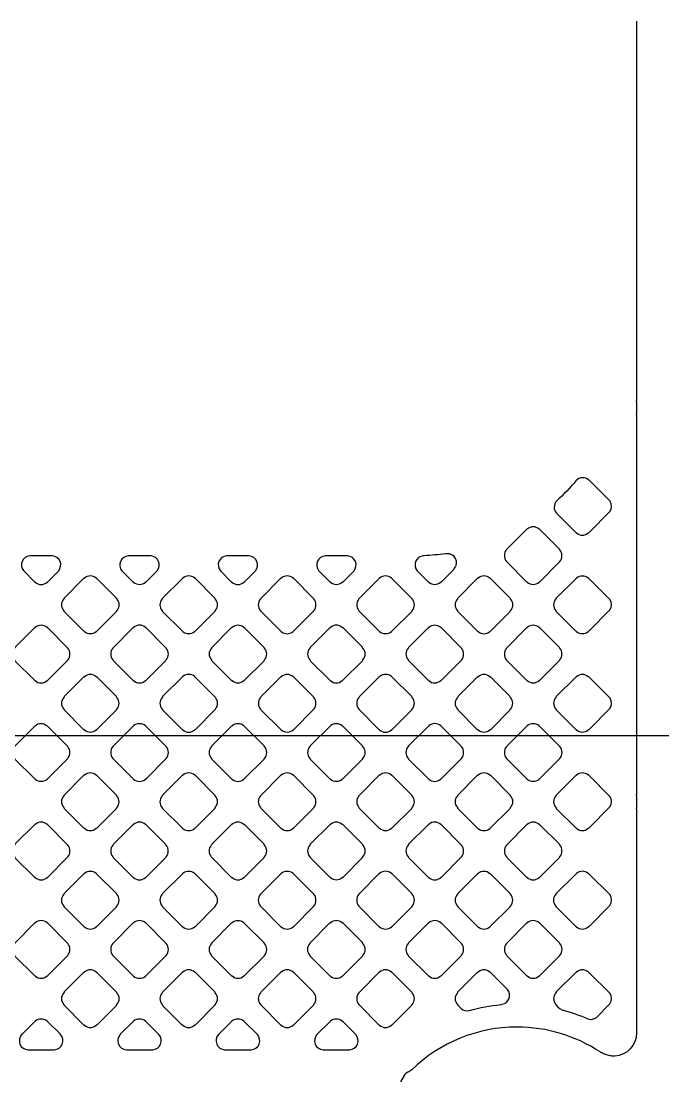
# Model space of a CAD drawing. Header units: millimetres. Extents: x 3440 to 3572, y 2 to 96.
# Drawn here: x 3489.8 to 3491.206, y 50.828 to 53.137 of the extents above; entities that cross this region are included whole.
import ezdxf

# ---------------------------------------------------------------- set-up
doc = ezdxf.new("R2010")
doc.units = ezdxf.units.MM
doc.header["$LTSCALE"] = 23.1
doc.layers.add('gbr-dxf', color=7, linetype='CONTINUOUS')
doc.layers.add('備註', color=1, linetype='CONTINUOUS')

msp = doc.modelspace()

# ---------------------------------------------------------------- linework, layer by layer
at = {"layer": 'gbr-dxf'}
for p, q in [((3491.1486, 53.1368), (3491.1486, 52.3054)), ((3491.1486, 52.3032), (3491.1486, 52.277)), ((3491.1486, 52.2748), (3491.1486, 51.4434)), ((3491.1486, 51.4411), (3491.1486, 51.4149))]:
    msp.add_line(p, q, dxfattribs=at)
at = {"layer": 'gbr-dxf', "linetype": 'Continuous'}
for points in [[(3490.973, 52.0594), (3490.973, 52.0594), (3491.0151, 52.0173, -0.099711), (3491.0168, 52.0163, 0.379214), (3491.0427, 52.0163, -0.096625), (3491.0444, 52.0173), (3491.0902, 52.063, 0.308159), (3491.0903, 52.0859), (3491.0445, 52.1317, -0.046635), (3491.0438, 52.1322, 0.405077), (3491.016, 52.131, -0.025509), (3491.0157, 52.1307, -0.033403), (3490.9737, 52.0866), (3490.9736, 52.0865, 0.39017)], [(3490.8638, 51.9539, -0.099713), (3490.8647, 51.9522), (3490.9073, 51.9096, -0.103498), (3490.9091, 51.9086, 0.379293), (3490.935, 51.9086, -0.096265), (3490.9367, 51.9096), (3490.9792, 51.9521, -0.095916), (3490.9802, 51.9538, 0.379731), (3490.9802, 51.9797, -0.087748), (3490.9793, 51.9812), (3490.9366, 52.0239, -0.10046), (3490.9349, 52.0249, 0.379289), (3490.9089, 52.0249, -0.095506), (3490.9073, 52.024), (3490.8647, 51.9814, -0.095296), (3490.8638, 51.9798, 0.379239)], [(3489.8056, 51.9338), (3489.8299, 51.9094, -0.083056), (3489.8313, 51.9085, 0.379731), (3489.8573, 51.9085, -0.09572), (3489.8589, 51.9095), (3489.8828, 51.9335, 0.604586), (3489.8689, 51.9662), (3489.8194, 51.9662, 0.594102)], [(3490.0214, 51.9334), (3490.0452, 51.9096, -0.103868), (3490.047, 51.9086, 0.379731), (3490.073, 51.9086, -0.096265), (3490.0746, 51.9096), (3490.0987, 51.9336, 0.592621), (3490.0852, 51.9662), (3490.0356, 51.9662, 0.610525)], [(3490.2371, 51.9332), (3490.2608, 51.9095, -0.091913), (3490.2623, 51.9085, 0.379731), (3490.2883, 51.9085, -0.09572), (3490.2899, 51.9095), (3490.3139, 51.9335, 0.604607), (3490.3, 51.9662), (3490.2505, 51.9662, 0.606518)], [(3490.452, 51.9339), (3490.4764, 51.9095, -0.095935), (3490.478, 51.9086, 0.379674), (3490.504, 51.9086, -0.096466), (3490.5056, 51.9096), (3490.5296, 51.9335, 0.595779), (3490.5162, 51.9662), (3490.4667, 51.9662, 0.599385)], [(3490.6682, 51.9334, -0.017987), (3490.6688, 51.9326), (3490.6918, 51.9096, -0.095628), (3490.6934, 51.9086, 0.379731), (3490.7194, 51.9086, -0.096265), (3490.7211, 51.9096), (3490.7479, 51.9365, -0.041352), (3490.7493, 51.9383, 0.678255), (3490.7328, 51.971, -0.045824), (3490.7303, 51.971, -0.026126), (3490.6829, 51.9666, -0.029256), (3490.6811, 51.9663, 0.611474)], [(3489.8939, 51.872, 0.379293), (3489.8939, 51.846, -0.091954), (3489.8948, 51.8445), (3489.9375, 51.8018, -0.096111), (3489.9392, 51.8008, 0.379289), (3489.9651, 51.8008, -0.095866), (3489.9668, 51.8018), (3490.0094, 51.8444, -0.095585), (3490.0104, 51.846, 0.379674), (3490.0104, 51.872, -0.096103), (3490.0094, 51.8736), (3489.9667, 51.9163, -0.092072), (3489.9651, 51.9173, 0.379289), (3489.9392, 51.9173, -0.095506), (3489.9375, 51.9163), (3489.8949, 51.8736, -0.095602)], [(3490.1095, 51.8719, 0.379293), (3490.1095, 51.846, -0.096625), (3490.1105, 51.8443), (3490.1529, 51.8019, -0.100151), (3490.1547, 51.8009, 0.379289), (3490.1806, 51.8009, -0.095866), (3490.1823, 51.8018), (3490.2248, 51.8444, -0.095935), (3490.2258, 51.8461, 0.379594), (3490.2258, 51.872, -0.092244), (3490.2248, 51.8736), (3490.1822, 51.9163, -0.087638), (3490.1807, 51.9172, 0.379289), (3490.1547, 51.9172, -0.095506), (3490.1531, 51.9162), (3490.1104, 51.8736, -0.095535)], [(3490.3249, 51.8461, -0.099534), (3490.3259, 51.8444), (3490.3685, 51.8018, -0.103498), (3490.3702, 51.8008, 0.379293), (3490.3962, 51.8008, -0.095956), (3490.3978, 51.8018), (3490.4404, 51.8444, -0.096332), (3490.4414, 51.846, 0.379289), (3490.4414, 51.8719, -0.103506), (3490.4404, 51.8737), (3490.3978, 51.9163, -0.099711), (3490.3961, 51.9173, 0.379293), (3490.3702, 51.9173, -0.095956), (3490.3685, 51.9163), (3490.3259, 51.8737, -0.096332), (3490.3249, 51.872, 0.379289)], [(3490.5405, 51.846, -0.087748), (3490.5415, 51.8445), (3490.5841, 51.8018, -0.091964), (3490.5857, 51.8009, 0.379731), (3490.6117, 51.8009, -0.096265), (3490.6133, 51.8019), (3490.6559, 51.8444, -0.095916), (3490.6568, 51.846, 0.379731), (3490.6568, 51.872, -0.100266), (3490.6558, 51.8737), (3490.6134, 51.9162, -0.096266), (3490.6117, 51.9172, 0.379731), (3490.5857, 51.9172, -0.09572), (3490.5841, 51.9162), (3490.5415, 51.8736, -0.095916), (3490.5405, 51.872, 0.379731)], [(3490.756, 51.846, -0.087274), (3490.7569, 51.8445), (3490.7997, 51.8017, -0.091437), (3490.8012, 51.8008, 0.379731), (3490.8272, 51.8008, -0.096265), (3490.8289, 51.8018), (3490.8715, 51.8444, -0.095916), (3490.8725, 51.8461, 0.379731), (3490.8725, 51.872, -0.083235), (3490.8716, 51.8734), (3490.8288, 51.9163, -0.095916), (3490.8272, 51.9172, 0.379731), (3490.8012, 51.9172, -0.095756), (3490.7996, 51.9163), (3490.7569, 51.8736, -0.095628), (3490.756, 51.872, 0.379731)], [(3490.9716, 51.846, -0.099534), (3490.9726, 51.8443), (3491.015, 51.8019, -0.103324), (3491.0168, 51.8009, 0.379293), (3491.0427, 51.8009, -0.096625), (3491.0444, 51.8019), (3491.0902, 51.8477, 0.299523), (3491.0904, 51.8701), (3491.0444, 51.9161, -0.100039), (3491.0427, 51.9171, 0.379674), (3491.0167, 51.9171, -0.096466), (3491.0151, 51.9161), (3490.9726, 51.8736, -0.096332), (3490.9716, 51.872, 0.379289)], [(3489.7861, 51.7382, -0.092139), (3489.787, 51.7366), (3489.8297, 51.6939, -0.096227), (3489.8313, 51.693, 0.379731), (3489.8573, 51.693, -0.096265), (3489.859, 51.6939), (3489.9016, 51.7366, -0.096558), (3489.9026, 51.7382, 0.379731), (3489.9026, 51.7642, -0.095865), (3489.9016, 51.7659), (3489.8591, 51.8084, -0.107794), (3489.8573, 51.8094, 0.379731), (3489.8313, 51.8094, -0.096265), (3489.8297, 51.8084), (3489.787, 51.7658, -0.096266), (3489.7861, 51.7642, 0.379731)], [(3490.0017, 51.7383, -0.095866), (3490.0027, 51.7366), (3490.0454, 51.6939, -0.082483), (3490.0468, 51.693, 0.378858), (3490.0728, 51.693, -0.095506), (3490.0744, 51.694), (3490.1171, 51.7367, -0.095585), (3490.1181, 51.7383, 0.379674), (3490.1181, 51.7643, -0.092061), (3490.1171, 51.7659), (3490.0744, 51.8085, -0.087516), (3490.073, 51.8095, 0.379731), (3490.047, 51.8095, -0.09572), (3490.0454, 51.8085), (3490.0027, 51.7659, -0.095819), (3490.0017, 51.7642, 0.379289)], [(3490.2172, 51.7643, 0.379293), (3490.2172, 51.7383, -0.10047), (3490.2182, 51.7366), (3490.2607, 51.6941, -0.104691), (3490.2625, 51.6931, 0.379229), (3490.2885, 51.6931, -0.095506), (3490.2901, 51.694), (3490.3327, 51.7366, -0.095935), (3490.3337, 51.7383, 0.379674), (3490.3336, 51.7642, -0.087848), (3490.3327, 51.7657), (3490.29, 51.8084, -0.100151), (3490.2883, 51.8094, 0.379321), (3490.2624, 51.8094, -0.095506), (3490.2607, 51.8085), (3490.2182, 51.7659, -0.095796)], [(3490.4328, 51.7383, -0.103582), (3490.4338, 51.7365), (3490.4763, 51.6939, -0.091364), (3490.4779, 51.693, 0.378894), (3490.5038, 51.693, -0.095866), (3490.5054, 51.694), (3490.5482, 51.7367, -0.095895), (3490.5491, 51.7383, 0.379293), (3490.5491, 51.7643, -0.100266), (3490.5481, 51.766), (3490.5056, 51.8085, -0.095916), (3490.504, 51.8095, 0.379731), (3490.478, 51.8095, -0.096265), (3490.4764, 51.8085), (3490.4338, 51.7659, -0.096128), (3490.4328, 51.7642, 0.379289)], [(3490.6482, 51.7383, -0.087284), (3490.6491, 51.7368), (3490.692, 51.694, -0.091703), (3490.6935, 51.693, 0.379594), (3490.7195, 51.6931, -0.096608), (3490.7211, 51.694), (3490.7637, 51.7366, -0.095916), (3490.7647, 51.7382, 0.379289), (3490.7647, 51.7642, -0.099971), (3490.7637, 51.7659), (3490.721, 51.8085, -0.097464), (3490.7194, 51.8095, 0.379075), (3490.6934, 51.8095, -0.09572), (3490.6918, 51.8085), (3490.6492, 51.7659, -0.096266), (3490.6482, 51.7643, 0.379289)], [(3490.8638, 51.7382, -0.08701), (3490.8647, 51.7367), (3490.9074, 51.694, -0.091364), (3490.909, 51.6931, 0.379214), (3490.9349, 51.6931, -0.096625), (3490.9366, 51.6941), (3490.9792, 51.7367, -0.096111), (3490.9802, 51.7384, 0.379321), (3490.9802, 51.7643, -0.082779), (3490.9793, 51.7657), (3490.9367, 51.8084, -0.09842), (3490.935, 51.8094, 0.379506), (3490.909, 51.8094, -0.095973), (3490.9074, 51.8084), (3490.8648, 51.7658, -0.096332), (3490.8638, 51.7642, 0.379321)], [(3489.8939, 51.6304, -0.095866), (3489.8949, 51.6288), (3489.9374, 51.5863, -0.099711), (3489.9391, 51.5853, 0.379293), (3489.965, 51.5853, -0.095956), (3489.9667, 51.5863), (3490.0093, 51.6288, -0.096332), (3490.0102, 51.6305, 0.379289), (3490.0102, 51.6564, -0.107077), (3490.0092, 51.6583), (3489.9669, 51.7006, -0.103821), (3489.9651, 51.7016, 0.379674), (3489.9391, 51.7016, -0.096466), (3489.9375, 51.7006), (3489.8949, 51.658, -0.096266), (3489.8939, 51.6564, 0.379289)], [(3490.1093, 51.6564, 0.379214), (3490.1094, 51.6305, -0.083317), (3490.1103, 51.6291), (3490.1532, 51.5861, -0.087516), (3490.1547, 51.5852, 0.379731), (3490.1806, 51.5852, -0.09572), (3490.1823, 51.5862), (3490.2249, 51.6289, -0.096332), (3490.2259, 51.6305, 0.379289), (3490.2259, 51.6565, -0.087248), (3490.225, 51.6579), (3490.182, 51.7009, -0.082483), (3490.1807, 51.7018, 0.378815), (3490.1547, 51.7018, -0.095866), (3490.1531, 51.7008), (3490.1103, 51.6581, -0.095602)], [(3490.325, 51.6565, 0.379674), (3490.3251, 51.6305, -0.104251), (3490.3261, 51.6287), (3490.3684, 51.5865, -0.107936), (3490.3702, 51.5854, 0.379289), (3490.3962, 51.5854, -0.095866), (3490.3978, 51.5864), (3490.4403, 51.6289, -0.095796), (3490.4413, 51.6305, 0.379293), (3490.4413, 51.6564, -0.10047), (3490.4403, 51.6582), (3490.3978, 51.7006, -0.096332), (3490.3962, 51.7016, 0.379289), (3490.3702, 51.7016, -0.095506), (3490.3686, 51.7007), (3490.326, 51.6581, -0.095935)], [(3490.5404, 51.6564, 0.379674), (3490.5404, 51.6305, -0.092059), (3490.5414, 51.6289), (3490.5841, 51.5862, -0.096266), (3490.5857, 51.5852, 0.379731), (3490.6117, 51.5852, -0.09572), (3490.6133, 51.5862), (3490.656, 51.6289, -0.096111), (3490.657, 51.6305, 0.379321), (3490.657, 51.6565, -0.095506), (3490.656, 51.6581), (3490.6133, 51.7008, -0.093854), (3490.6117, 51.7018, 0.37859), (3490.5858, 51.7018, -0.095886), (3490.5841, 51.7008), (3490.5414, 51.6581, -0.095935)], [(3490.7561, 51.6305, -0.091663), (3490.757, 51.6289), (3490.7996, 51.5864, -0.095628), (3490.8012, 51.5854, 0.379731), (3490.8272, 51.5854, -0.096265), (3490.8289, 51.5864), (3490.8714, 51.6289, -0.095916), (3490.8724, 51.6305, 0.379731), (3490.8724, 51.6565, -0.096117), (3490.8714, 51.6582), (3490.829, 51.7005, -0.108029), (3490.8272, 51.7016, 0.379731), (3490.8012, 51.7016, -0.09572), (3490.7996, 51.7006), (3490.7571, 51.6581, -0.096266), (3490.7561, 51.6565, 0.379731)], [(3490.9715, 51.6305, -0.087314), (3490.9724, 51.629), (3491.0152, 51.5862, -0.091913), (3491.0168, 51.5853, 0.379731), (3491.0427, 51.5853, -0.09572), (3491.0444, 51.5862), (3491.0902, 51.632, 0.303435), (3491.0905, 51.6546), (3491.0443, 51.7007, -0.096121), (3491.0427, 51.7017, 0.379731), (3491.0167, 51.7017, -0.09572), (3491.0151, 51.7007), (3490.9724, 51.6581, -0.096266), (3490.9715, 51.6565, 0.379731)], [(3489.7862, 51.5227, -0.095506), (3489.7871, 51.5211), (3489.8297, 51.4785, -0.099711), (3489.8314, 51.4775, 0.379293), (3489.8573, 51.4776, -0.095956), (3489.859, 51.4785), (3489.9015, 51.5211, -0.096332), (3489.9025, 51.5227, 0.379289), (3489.9025, 51.5487, -0.09148), (3489.9016, 51.5502), (3489.859, 51.5928, -0.103545), (3489.8572, 51.5938, 0.379674), (3489.8313, 51.5938, -0.096103), (3489.8297, 51.5928), (3489.7872, 51.5503, -0.096111), (3489.7862, 51.5486, 0.379321)], [(3490.0016, 51.5227, -0.09572), (3490.0026, 51.5211), (3490.0452, 51.4785, -0.09979), (3490.0469, 51.4775, 0.379731), (3490.0729, 51.4775, -0.09572), (3490.0745, 51.4784), (3490.1171, 51.521, -0.096266), (3490.1181, 51.5226, 0.379731), (3490.1181, 51.5486, -0.107718), (3490.117, 51.5505), (3490.0746, 51.5929, -0.104018), (3490.0728, 51.5939, 0.379731), (3490.0468, 51.5939, -0.09572), (3490.0452, 51.5929), (3490.0026, 51.5503, -0.096266), (3490.0016, 51.5487, 0.379731)], [(3490.2172, 51.5227, -0.087191), (3490.2181, 51.5212), (3490.2608, 51.4785, -0.09197), (3490.2624, 51.4775, 0.379293), (3490.2884, 51.4776, -0.096625), (3490.29, 51.4785), (3490.3327, 51.5212, -0.096227), (3490.3336, 51.5229, 0.379506), (3490.3336, 51.5488, -0.085575), (3490.3327, 51.5502), (3490.29, 51.5929, -0.095796), (3490.2884, 51.5939, 0.379293), (3490.2625, 51.5939, -0.09572), (3490.2608, 51.5929), (3490.2182, 51.5503, -0.096332), (3490.2172, 51.5486, 0.379289)], [(3490.4327, 51.5488, 0.379674), (3490.4328, 51.5228, -0.104132), (3490.4338, 51.521), (3490.4762, 51.4786, -0.107936), (3490.4781, 51.4776, 0.379289), (3490.504, 51.4776, -0.095866), (3490.5056, 51.4785), (3490.5481, 51.521, -0.095796), (3490.5491, 51.5227, 0.379293), (3490.5491, 51.5486, -0.10047), (3490.5481, 51.5503), (3490.5055, 51.5929, -0.095916), (3490.5038, 51.5939, 0.379289), (3490.4779, 51.5939, -0.095506), (3490.4763, 51.593), (3490.4337, 51.5504, -0.095296)], [(3490.6482, 51.5227, -0.09148), (3490.6492, 51.5211), (3490.6918, 51.4785, -0.095296), (3490.6934, 51.4775, 0.378906), (3490.7193, 51.4775, -0.095866), (3490.721, 51.4785), (3490.7637, 51.5212, -0.095796), (3490.7647, 51.5228, 0.379293), (3490.7647, 51.5488, -0.096625), (3490.7637, 51.5504), (3490.7211, 51.593, -0.091913), (3490.7195, 51.594, 0.379731), (3490.6936, 51.594, -0.09572), (3490.6919, 51.593), (3490.6492, 51.5503, -0.096332), (3490.6482, 51.5486, 0.379289)], [(3490.8638, 51.5228, -0.091558), (3490.8647, 51.5212), (3490.9074, 51.4785, -0.095628), (3490.9091, 51.4776, 0.379731), (3490.935, 51.4776, -0.096265), (3490.9367, 51.4785), (3490.9792, 51.5211, -0.095916), (3490.9802, 51.5227, 0.379731), (3490.9802, 51.5487, -0.096265), (3490.9792, 51.5503), (3490.9367, 51.5928, -0.107548), (3490.9349, 51.5939, 0.379731), (3490.9089, 51.5939, -0.09572), (3490.9073, 51.5929), (3490.8648, 51.5504, -0.096266), (3490.8638, 51.5488, 0.379731)], [(3489.8939, 51.415, -0.100032), (3489.8949, 51.4133), (3489.9374, 51.3708, -0.103868), (3489.9392, 51.3698, 0.379731), (3489.9652, 51.3698, -0.096265), (3489.9668, 51.3707), (3490.0093, 51.4132, -0.095916), (3490.0102, 51.4148, 0.379731), (3490.0102, 51.4408, -0.104215), (3490.0092, 51.4426), (3489.9667, 51.4851, -0.09979), (3489.965, 51.4861, 0.379731), (3489.939, 51.4861, -0.09572), (3489.9374, 51.4851), (3489.8949, 51.4426, -0.096266), (3489.8939, 51.441, 0.379731)], [(3490.1093, 51.4148, -0.087284), (3490.1103, 51.4134), (3490.153, 51.3706, -0.09197), (3490.1546, 51.3697, 0.379293), (3490.1805, 51.3697, -0.096625), (3490.1822, 51.3707), (3490.2248, 51.4134, -0.096627), (3490.2258, 51.415, 0.379229), (3490.2258, 51.441, -0.099534), (3490.2248, 51.4427), (3490.1823, 51.4852, -0.095602), (3490.1807, 51.4862, 0.379674), (3490.1547, 51.4861, -0.096103), (3490.1531, 51.4852), (3490.1103, 51.4424, -0.096332), (3490.1094, 51.4408, 0.379321)], [(3490.3249, 51.415, -0.091745), (3490.3259, 51.4134), (3490.3686, 51.3707, -0.095916), (3490.3702, 51.3698, 0.379731), (3490.3962, 51.3698, -0.096265), (3490.3978, 51.3707), (3490.4404, 51.4133, -0.096266), (3490.4414, 51.415, 0.379731), (3490.4414, 51.4409, -0.09572), (3490.4404, 51.4426), (3490.3977, 51.4853, -0.091964), (3490.3962, 51.4862, 0.379731), (3490.3702, 51.4862, -0.095756), (3490.3685, 51.4852), (3490.3259, 51.4426, -0.095628), (3490.3249, 51.441, 0.379731)], [(3490.5405, 51.4409, 0.379631), (3490.5405, 51.415, -0.096466), (3490.5415, 51.4133), (3490.584, 51.3708, -0.100151), (3490.5857, 51.3698, 0.379229), (3490.6117, 51.3698, -0.095866), (3490.6133, 51.3708), (3490.6559, 51.4134, -0.095796), (3490.6569, 51.415, 0.379293), (3490.6568, 51.441, -0.092139), (3490.6559, 51.4425), (3490.6132, 51.4852, -0.087638), (3490.6117, 51.4861, 0.379289), (3490.5858, 51.4862, -0.095506), (3490.5841, 51.4852), (3490.5415, 51.4425, -0.095935)], [(3490.7559, 51.4409, 0.379674), (3490.7559, 51.415, -0.095865), (3490.7569, 51.4133), (3490.7995, 51.3707, -0.09979), (3490.8012, 51.3697, 0.379289), (3490.8272, 51.3697, -0.095866), (3490.8288, 51.3707), (3490.8716, 51.4134, -0.095796), (3490.8725, 51.4151, 0.379293), (3490.8725, 51.441, -0.092348), (3490.8716, 51.4426), (3490.829, 51.4852, -0.104691), (3490.8272, 51.4862, 0.379321), (3490.8012, 51.4862, -0.09527), (3490.7996, 51.4852), (3490.7569, 51.4426, -0.095935)], [(3490.9716, 51.415, -0.087314), (3490.9725, 51.4135), (3491.0152, 51.3708, -0.091964), (3491.0167, 51.3698, 0.379731), (3491.0427, 51.3698, -0.096265), (3491.0444, 51.3708), (3491.0901, 51.4166, 0.308038), (3491.09, 51.4395), (3491.0444, 51.4852, -0.096266), (3491.0428, 51.4861, 0.379731), (3491.0168, 51.4861, -0.09572), (3491.0151, 51.4852), (3490.9725, 51.4426, -0.096266), (3490.9716, 51.4409, 0.379731)], [(3489.786, 51.3072, -0.099534), (3489.787, 51.3055), (3489.8296, 51.2629, -0.103648), (3489.8314, 51.2619, 0.379276), (3489.8573, 51.2619, -0.096157), (3489.8589, 51.2629), (3489.9017, 51.3056, -0.095585), (3489.9026, 51.3072, 0.379631), (3489.9026, 51.3332, -0.088155), (3489.9017, 51.3347), (3489.859, 51.3774, -0.100054), (3489.8573, 51.3784, 0.379731), (3489.8313, 51.3784, -0.096265), (3489.8297, 51.3774), (3489.787, 51.3348, -0.095916), (3489.7861, 51.3331, 0.379289)], [(3490.0017, 51.3072, -0.103582), (3490.0028, 51.3054), (3490.0453, 51.2629, -0.091317), (3490.0468, 51.262, 0.379293), (3490.0728, 51.262, -0.096625), (3490.0744, 51.263), (3490.117, 51.3055, -0.096111), (3490.1179, 51.3072, 0.379289), (3490.118, 51.3331, -0.099864), (3490.117, 51.3348), (3490.0745, 51.3773, -0.095585), (3490.0728, 51.3783, 0.379594), (3490.0469, 51.3783, -0.096466), (3490.0452, 51.3773), (3490.0027, 51.3348, -0.096266), (3490.0017, 51.3332, 0.379289)], [(3490.2171, 51.3072, -0.091558), (3490.218, 51.3056), (3490.2607, 51.2629, -0.095916), (3490.2624, 51.2619, 0.379731), (3490.2884, 51.2619, -0.096265), (3490.29, 51.2629), (3490.3327, 51.3056, -0.096266), (3490.3336, 51.3072, 0.379731), (3490.3336, 51.3332, -0.09572), (3490.3327, 51.3348), (3490.2902, 51.3773, -0.107548), (3490.2883, 51.3784, 0.379731), (3490.2623, 51.3784, -0.09572), (3490.2607, 51.3774), (3490.2181, 51.3348, -0.096266), (3490.2171, 51.3331, 0.379731)], [(3490.4328, 51.3072, -0.096157), (3490.4337, 51.3056), (3490.4765, 51.2628, -0.082648), (3490.4779, 51.262, 0.379293), (3490.5038, 51.262, -0.096265), (3490.5055, 51.263), (3490.5481, 51.3056, -0.095916), (3490.5491, 51.3073, 0.379731), (3490.5491, 51.3333, -0.091745), (3490.5482, 51.3348), (3490.5055, 51.3775, -0.088202), (3490.504, 51.3784, 0.379289), (3490.478, 51.3784, -0.095778), (3490.4764, 51.3775), (3490.4337, 51.3348, -0.095935), (3490.4328, 51.3332, 0.379196)], [(3490.6482, 51.3332, 0.379674), (3490.6482, 51.3073, -0.096466), (3490.6492, 51.3056), (3490.6918, 51.263, -0.10046), (3490.6935, 51.262, 0.379289), (3490.7195, 51.262, -0.095506), (3490.7211, 51.263), (3490.7637, 51.3056, -0.095796), (3490.7647, 51.3072, 0.379293), (3490.7647, 51.3332, -0.092139), (3490.7637, 51.3347), (3490.7209, 51.3775, -0.088207), (3490.7194, 51.3784, 0.379289), (3490.6935, 51.3785, -0.095506), (3490.6918, 51.3775), (3490.6492, 51.3348, -0.095935)], [(3490.8638, 51.3331, 0.379594), (3490.8638, 51.3072, -0.096103), (3490.8648, 51.3055), (3490.9072, 51.263, -0.099832), (3490.9089, 51.262, 0.379289), (3490.9349, 51.262, -0.095866), (3490.9365, 51.263), (3490.9793, 51.3057, -0.095602), (3490.9802, 51.3074, 0.379214), (3490.9802, 51.3333, -0.092348), (3490.9793, 51.3349), (3490.9368, 51.3773, -0.104063), (3490.935, 51.3784, 0.379289), (3490.909, 51.3784, -0.095866), (3490.9074, 51.3774), (3490.8647, 51.3347, -0.095935)], [(3489.8939, 51.2253, 0.379674), (3489.8939, 51.1994, -0.104251), (3489.8949, 51.1976), (3489.9372, 51.1553, -0.107794), (3489.9391, 51.1542, 0.379731), (3489.965, 51.1542, -0.096265), (3489.9667, 51.1552), (3490.0093, 51.1978, -0.096111), (3490.0102, 51.1994, 0.379289), (3490.0102, 51.2254, -0.099643), (3490.0093, 51.2271), (3489.9667, 51.2696, -0.095935), (3489.9651, 51.2706, 0.379287), (3489.9392, 51.2706, -0.095612), (3489.9375, 51.2696), (3489.8949, 51.2269, -0.095935)], [(3490.1093, 51.1995, -0.09129), (3490.1103, 51.1979), (3490.153, 51.1551, -0.095585), (3490.1547, 51.1542, 0.379324), (3490.1806, 51.1542, -0.095612), (3490.1822, 51.1551), (3490.2248, 51.1977, -0.095628), (3490.2258, 51.1994, 0.379594), (3490.2258, 51.2253, -0.096608), (3490.2248, 51.227), (3490.1821, 51.2697, -0.091913), (3490.1806, 51.2706, 0.379731), (3490.1546, 51.2706, -0.09572), (3490.1529, 51.2696), (3490.1103, 51.2271, -0.096332), (3490.1094, 51.2254, 0.379321)], [(3490.3249, 51.1994, -0.095506), (3490.3259, 51.1977), (3490.3684, 51.1552, -0.099381), (3490.3701, 51.1542, 0.379293), (3490.3961, 51.1542, -0.096625), (3490.3977, 51.1552), (3490.4403, 51.1978, -0.096111), (3490.4413, 51.1994, 0.379289), (3490.4413, 51.2254, -0.107356), (3490.4402, 51.2273), (3490.3979, 51.2696, -0.103821), (3490.3961, 51.2706, 0.379674), (3490.3702, 51.2706, -0.096466), (3490.3685, 51.2696), (3490.3259, 51.227, -0.096332), (3490.3249, 51.2253, 0.379289)], [(3490.5404, 51.1994, -0.082756), (3490.5413, 51.198), (3490.5842, 51.1551, -0.087516), (3490.5857, 51.1542, 0.379731), (3490.6117, 51.1542, -0.09572), (3490.6133, 51.1552), (3490.656, 51.1978, -0.095916), (3490.657, 51.1995, 0.379731), (3490.657, 51.2255, -0.087748), (3490.656, 51.2269), (3490.6131, 51.2699, -0.083056), (3490.6117, 51.2707, 0.379731), (3490.5857, 51.2707, -0.09572), (3490.5841, 51.2698), (3490.5414, 51.227, -0.096266), (3490.5404, 51.2254, 0.379731)], [(3490.7561, 51.2254, 0.379674), (3490.7561, 51.1995, -0.100254), (3490.7571, 51.1977), (3490.7995, 51.1554, -0.104069), (3490.8012, 51.1543, 0.379289), (3490.8272, 51.1543, -0.095866), (3490.8288, 51.1553), (3490.8714, 51.1979, -0.095796), (3490.8724, 51.1995, 0.379293), (3490.8724, 51.2255, -0.087784), (3490.8715, 51.227), (3490.8289, 51.2695, -0.100476), (3490.8272, 51.2705, 0.379289), (3490.8012, 51.2706, -0.095506), (3490.7996, 51.2696), (3490.757, 51.227, -0.095935)], [(3490.9714, 51.1995, -0.095612), (3490.9724, 51.1978), (3491.0151, 51.1552, -0.099711), (3491.0168, 51.1542, 0.379293), (3491.0427, 51.1542, -0.095956), (3491.0444, 51.1552), (3491.0902, 51.201, 0.307895), (3491.0903, 51.2239), (3491.0445, 51.2696, -0.104264), (3491.0427, 51.2707, 0.379289), (3491.0167, 51.2707, -0.095506), (3491.0151, 51.2697), (3490.9724, 51.227, -0.095935), (3490.9714, 51.2254, 0.379287)], [(3489.7862, 51.0916, -0.087748), (3489.7871, 51.0902), (3489.8298, 51.0475, -0.091964), (3489.8313, 51.0465, 0.379731), (3489.8573, 51.0465, -0.096265), (3489.859, 51.0475), (3489.9015, 51.09, -0.095916), (3489.9025, 51.0917, 0.379731), (3489.9025, 51.1177, -0.083172), (3489.9016, 51.1191), (3489.8589, 51.1618, -0.096266), (3489.8573, 51.1627, 0.379731), (3489.8313, 51.1627, -0.09572), (3489.8297, 51.1618), (3489.7872, 51.1193, -0.095916), (3489.7862, 51.1176, 0.379731)], [(3490.0016, 51.0917, -0.103429), (3490.0026, 51.0899), (3490.045, 51.0474, -0.107229), (3490.0469, 51.0464, 0.379674), (3490.0729, 51.0464, -0.096466), (3490.0745, 51.0474), (3490.1171, 51.09, -0.096332), (3490.1181, 51.0916, 0.379289), (3490.1181, 51.1176, -0.099534), (3490.1171, 51.1193), (3490.0744, 51.1619, -0.095824), (3490.0728, 51.1629, 0.379293), (3490.0468, 51.1629, -0.096119), (3490.0452, 51.1619), (3490.0026, 51.1193, -0.095819), (3490.0016, 51.1176, 0.379289)], [(3490.2172, 51.1176, 0.379674), (3490.2172, 51.0916, -0.096608), (3490.2182, 51.09), (3490.2607, 51.0475, -0.100054), (3490.2624, 51.0465, 0.379731), (3490.2884, 51.0465, -0.096265), (3490.29, 51.0475), (3490.3325, 51.09, -0.096111), (3490.3335, 51.0917, 0.379289), (3490.3335, 51.1176, -0.091581), (3490.3326, 51.1192), (3490.2901, 51.1617, -0.103821), (3490.2883, 51.1627, 0.379287), (3490.2624, 51.1627, -0.095612), (3490.2607, 51.1618), (3490.2182, 51.1192, -0.095585)], [(3490.4326, 51.0917, -0.09572), (3490.4336, 51.09), (3490.4762, 51.0474, -0.099696), (3490.4779, 51.0464, 0.379731), (3490.5039, 51.0464, -0.096265), (3490.5055, 51.0474), (3490.5481, 51.09, -0.095916), (3490.5491, 51.0916, 0.379731), (3490.5491, 51.1176, -0.107999), (3490.548, 51.1195), (3490.5056, 51.1618, -0.103868), (3490.5038, 51.1629, 0.379731), (3490.4779, 51.1629, -0.095756), (3490.4762, 51.1619), (3490.4336, 51.1193, -0.096266), (3490.4326, 51.1176, 0.379731)], [(3490.6482, 51.0916, -0.082756), (3490.6491, 51.0902), (3490.6919, 51.0474, -0.087515), (3490.6934, 51.0465, 0.379731), (3490.7194, 51.0465, -0.096265), (3490.721, 51.0475), (3490.7637, 51.0902, -0.096266), (3490.7647, 51.0918, 0.379731), (3490.7647, 51.1178, -0.087314), (3490.7637, 51.1192), (3490.7209, 51.162, -0.083056), (3490.7195, 51.1629, 0.379731), (3490.6936, 51.1629, -0.09572), (3490.6919, 51.162), (3490.6492, 51.1192, -0.096266), (3490.6482, 51.1176, 0.379731)], [(3490.8638, 51.0918, -0.099713), (3490.8647, 51.0901), (3490.9073, 51.0475, -0.103498), (3490.9091, 51.0465, 0.379293), (3490.935, 51.0465, -0.096265), (3490.9367, 51.0475), (3490.9792, 51.09, -0.095916), (3490.9802, 51.0917, 0.379731), (3490.9802, 51.1177, -0.087748), (3490.9793, 51.1191), (3490.9366, 51.1618, -0.10046), (3490.9349, 51.1629, 0.379289), (3490.9089, 51.1629, -0.095506), (3490.9073, 51.1619), (3490.8647, 51.1193, -0.095935), (3490.8638, 51.1177, 0.379148)], [(3489.8939, 50.984, -0.091558), (3489.8948, 50.9824), (3489.9375, 50.9397, -0.096111), (3489.9392, 50.9387, 0.379321), (3489.9651, 50.9387, -0.095506), (3489.9668, 50.9397), (3490.0093, 50.9822, -0.095935), (3490.0103, 50.9838, 0.379324), (3490.0103, 51.0097, -0.09601), (3490.0093, 51.0114), (3489.9665, 51.0541, -0.093673), (3489.9649, 51.0551, 0.379075), (3489.939, 51.0551, -0.09572), (3489.9374, 51.0541), (3489.8949, 51.0116, -0.096266), (3489.8939, 51.0099, 0.379731)], [(3490.1094, 50.9838, -0.096265), (3490.1103, 50.9821), (3490.1528, 50.9397, -0.100054), (3490.1545, 50.9387, 0.379731), (3490.1805, 50.9387, -0.096265), (3490.1821, 50.9397), (3490.2248, 50.9823, -0.095916), (3490.2258, 50.984, 0.379731), (3490.2258, 51.0099, -0.091745), (3490.2249, 51.0115), (3490.1822, 51.0542, -0.087638), (3490.1807, 51.0551, 0.379731), (3490.1547, 51.0551, -0.096265), (3490.1531, 51.0541), (3490.1103, 51.0114, -0.095916), (3490.1094, 51.0098, 0.379731)], [(3490.3249, 50.984, -0.100032), (3490.3259, 50.9823), (3490.3684, 50.9398, -0.103868), (3490.3702, 50.9387, 0.379731), (3490.3962, 50.9387, -0.096265), (3490.3978, 50.9397), (3490.4403, 50.9821, -0.095916), (3490.4413, 50.9838, 0.379731), (3490.4413, 51.0098, -0.104215), (3490.4402, 51.0116), (3490.3977, 51.054, -0.100601), (3490.396, 51.0551, 0.379731), (3490.3701, 51.0551, -0.09572), (3490.3684, 51.0541), (3490.3259, 51.0116, -0.096266), (3490.3249, 51.0099, 0.379731)], [(3490.5404, 50.9838, -0.087314), (3490.5413, 50.9823), (3490.584, 50.9396, -0.091964), (3490.5856, 50.9387, 0.379731), (3490.6115, 50.9387, -0.096265), (3490.6132, 50.9397), (3490.6559, 50.9823, -0.096266), (3490.6568, 50.984, 0.379731), (3490.6568, 51.0099, -0.100032), (3490.6558, 51.0117), (3490.6134, 51.0541, -0.095916), (3490.6117, 51.0551, 0.379731), (3490.5857, 51.0551, -0.096265), (3490.5841, 51.0541), (3490.5414, 51.0114, -0.096266), (3490.5404, 51.0098, 0.379731)], [(3490.756, 50.9839, -0.087314), (3490.7569, 50.9825), (3490.764, 50.9753, 0.245209), (3490.782, 50.9709, -0.043224), (3490.7823, 50.971, -0.046086), (3490.8513, 50.9839, -0.073043), (3490.8538, 50.9846, 0.595635), (3490.8655, 51.017, -0.057603), (3490.8644, 51.0186), (3490.8288, 51.0542, -0.096227), (3490.8272, 51.0552, 0.379731), (3490.8012, 51.0552, -0.096265), (3490.7996, 51.0542), (3490.7569, 51.0116, -0.096266), (3490.756, 51.0099, 0.379731)], [(3490.9716, 50.9839, -0.095612), (3490.9725, 50.9823), (3490.9777, 50.9771, -0.041455), (3490.978, 50.9769, 0.113246), (3490.9857, 50.9725), (3490.9858, 50.9724, -0.03911), (3491.042, 50.9525, 0.246741), (3491.0604, 50.9558), (3491.0902, 50.9856, 0.30168), (3491.0903, 51.0082), (3491.0442, 51.0542, -0.087638), (3491.0428, 51.0551, 0.379731), (3491.0168, 51.0551, -0.096265), (3491.0151, 51.0541), (3490.9725, 51.0115, -0.095916), (3490.9716, 51.0099, 0.379731)], [(3489.8016, 50.9182, 0.625306), (3489.8153, 50.885, -0.017526), (3489.8161, 50.8849), (3489.8722, 50.8849, -0.02326), (3489.8734, 50.885, 0.62554), (3489.8871, 50.9182, -0.018054), (3489.8866, 50.9189), (3489.8591, 50.9463, -0.107548), (3489.8573, 50.9473, 0.379731), (3489.8313, 50.9473, -0.09572), (3489.8297, 50.9464), (3489.8021, 50.9188, -0.01791)], [(3490.0173, 50.9182, 0.625632), (3490.031, 50.885, -0.023638), (3490.0322, 50.8849), (3490.0879, 50.8849, -0.017538), (3490.0887, 50.885, 0.625519), (3490.1024, 50.9182, -0.01437), (3490.1021, 50.9186), (3490.0743, 50.9463, -0.087638), (3490.0728, 50.9473, 0.379731), (3490.0469, 50.9473, -0.096265), (3490.0452, 50.9463), (3490.0178, 50.9189, -0.018256)], [(3490.2326, 50.9182, 0.625242), (3490.2463, 50.885, -0.017526), (3490.2471, 50.8849), (3490.3033, 50.8849, -0.02326), (3490.3044, 50.885, 0.62554), (3490.3181, 50.9182), (3490.3181, 50.9183), (3490.29, 50.9463, -0.09979), (3490.2883, 50.9473, 0.379731), (3490.2623, 50.9473, -0.09572), (3490.2607, 50.9464), (3490.2331, 50.9188, -0.018122)], [(3490.4483, 50.9182, 0.625306), (3490.462, 50.885, -0.023224), (3490.4632, 50.8849), (3490.519, 50.8849, -0.017538), (3490.5198, 50.885, 0.62554), (3490.5335, 50.9182, -0.022371), (3490.5328, 50.919), (3490.5055, 50.9463, -0.096558), (3490.5039, 50.9473, 0.379731), (3490.4779, 50.9473, -0.09572), (3490.4763, 50.9463), (3490.4488, 50.9189, -0.018122)]]:
    msp.add_lwpolyline(points, format="xyb", close=True, dxfattribs=at)
msp.add_lwpolyline([(3491.1486, 51.4127), (3491.1486, 50.9229, -0.013354), (3491.1486, 50.9218, -0.399301), (3491.1005, 50.8711, -0.10194), (3491.0903, 50.8721), (3491.0763, 50.8764, -0.084499), (3491.0687, 50.8802, 0.145875), (3490.8875, 50.9347, -0.01317), (3490.8864, 50.9347, 0.194805), (3490.6561, 50.8414, -0.010809), (3490.6556, 50.8409, -0.092486), (3490.6477, 50.8359, 0.140825), (3490.6394, 50.8287), (3490.6312, 50.8146)], format="xyb", dxfattribs=at)
at = {"layer": 'gbr-dxf'}
for centre in [(3491.1232, 52.3043), (3491.1232, 52.2759), (3491.1232, 51.4422), (3491.1232, 51.4138)]:
    msp.add_arc(centre, 0.0254, 357.4953, 2.5047, dxfattribs=at)
at = {"layer": '備註'}
msp.add_lwpolyline([(3486.9147, 51.5727), (3503.5587, 51.5727), (3503.5587, 45.1404), (3486.9147, 45.1404)], close=True, dxfattribs=at)

doc.saveas('drawing.dxf')
